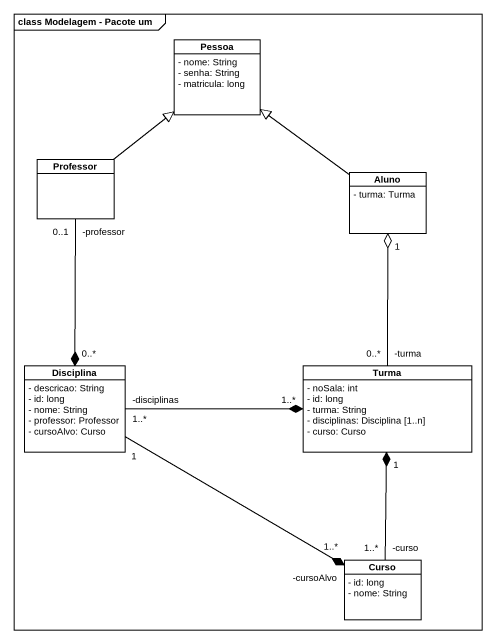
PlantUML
@startuml
mainframe class Modelagem - Pacote um
hide circle
hide empty members
skinparam classAttributeIconSize 0
class Pessoa {
  - nome: String
  - senha: String
  - matricula: long
}
class Professor
class Aluno {
  - turma: Turma
}
class Disciplina {
  - descricao: String
  - id: long
  - nome: String
  - professor: Professor
  - cursoAlvo: Curso
}
class Turma {
  - noSala: int
  - id: long
  - turma: String
  - disciplinas: Disciplina [1..n]
  - curso: Curso
}
class Curso {
  - id: long
  - nome: String
}
Professor -up-|> Pessoa
Professor "-professor\n0..1" --* "0..*" Disciplina
Aluno -up-|> Pessoa
Disciplina "-disciplinas\n1..*" -right-* "1..*" Turma
Disciplina "1" -right-* "-cursoAlvo\n1..*" Curso
Turma "-turma\n0..*" -up-o "1" Aluno
Curso "-curso\n1..*" -up-* "1" Turma
@enduml
